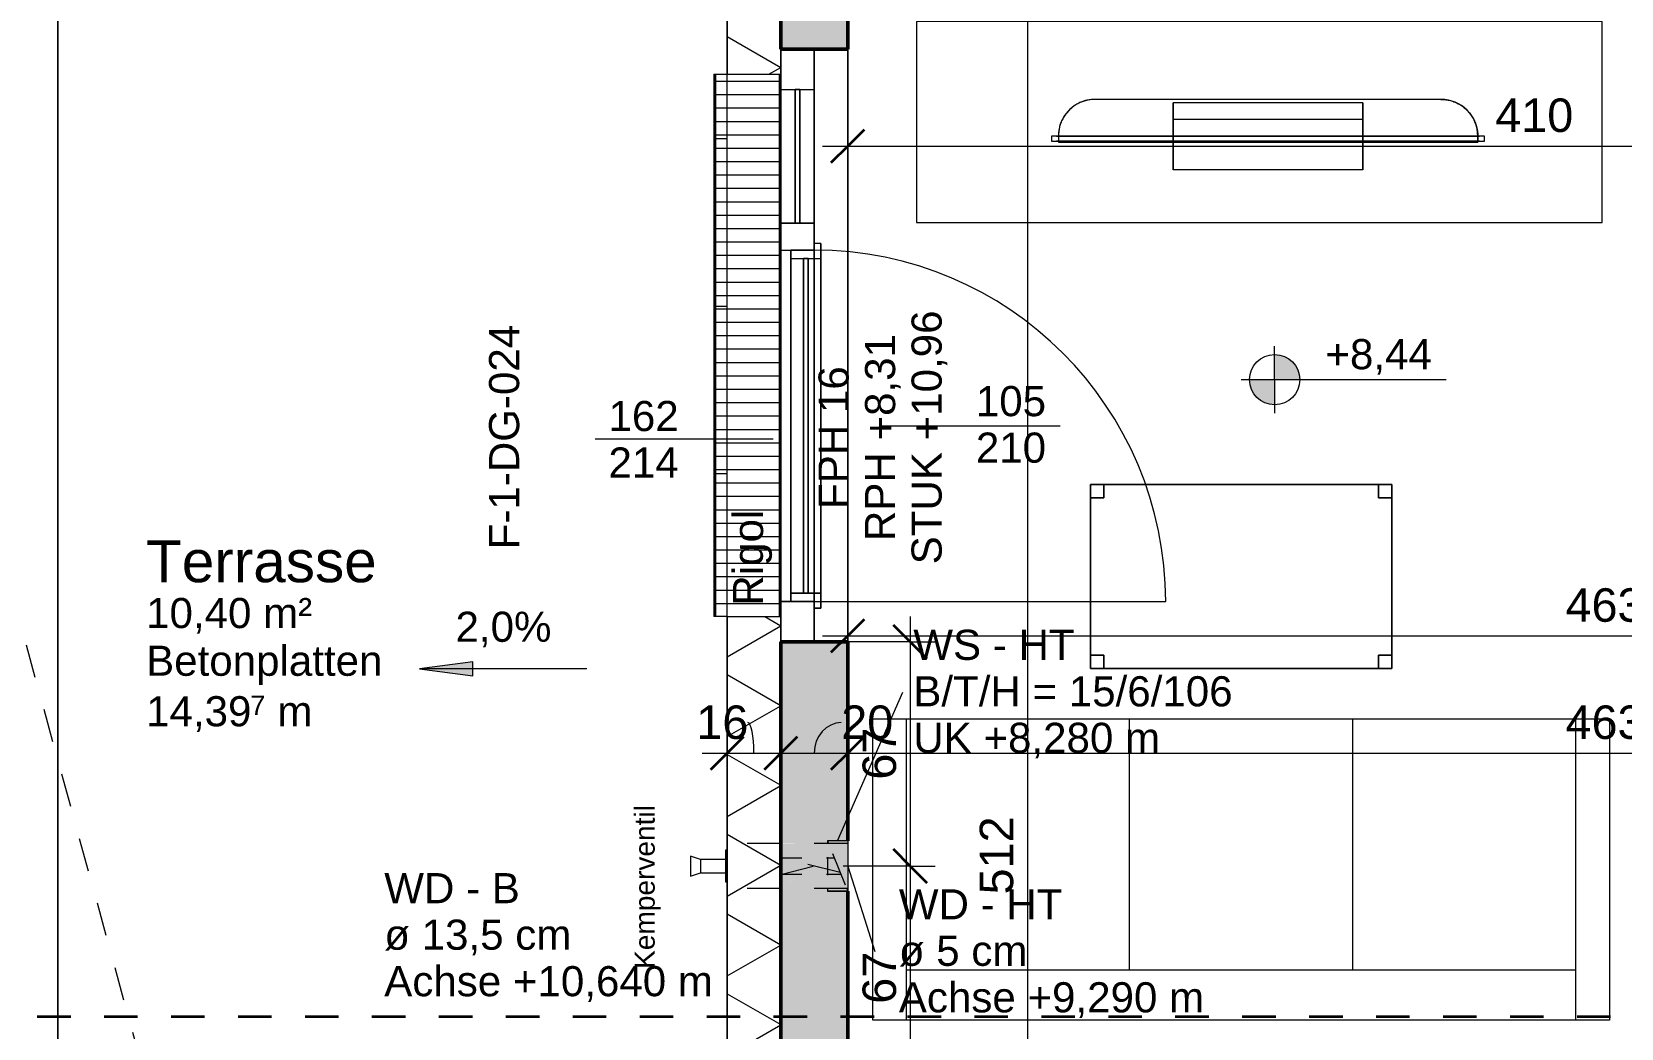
# Model space of a CAD drawing. Header units: metres. Extents: x 3.3 to 48.5, y 58.8 to 100.4.
# Drawn here: x 8.805 to 13.554, y 80.211 to 83.188 of the extents above; entities that cross this region are included whole.
import ezdxf

# ---------------------------------------------------------------- set-up
doc = ezdxf.new("R2010")
doc.units = ezdxf.units.M
doc.linetypes.add('Strich Punkt Mittel', pattern=[0.015875, 0.00635, -0.004763, 0, -0.004763])
doc.linetypes.add('Verdeckt', pattern=[0.003, 0.002, -0.001])
for name, color, linetype, lineweight in [('A-DETL-GENF_', 92, 'Continuous', 13), ('A-DETL-HDLN', 90, 'Verdeckt', 5), ('A-GLAZ-IDEN_', 152, 'Continuous', 9), ('A_2D', 7, 'Continuous', 13), ('A_Bemassung-50_', 4, 'Continuous', 9), ('A_Bemassung_', 4, 'Continuous', 9), ('A_Beschriftung_', 7, 'Continuous', 9), ('A_Decken', 8, 'Continuous', 13), ('A_Durchbruch', 7, 'Verdeckt', 5), ('A_Moebel', 6, 'Continuous', 13), ('A_Raeume', 7, 'Continuous', 13), ('A_Raeume_', 7, 'Continuous', 5), ('A_Raeume_Beschriftung_', 7, 'Continuous', 9), ('A_Raster_', 1, 'Continuous', 9), ('A_Waende', 7, 'Continuous', 13), ('G-ANNO-DIMS_', 111, 'Continuous', 9), ('HT_E-Gesamt', 2, 'Continuous', 13), ('M-EQPM', 50, 'Continuous', 5), ('M-EQPM-IDEN_', 50, 'Continuous', 9), ('Text', 130, 'Continuous', 9)]:
    doc.layers.add(name, color=color, linetype=linetype, lineweight=lineweight)
doc.styles.add('Arial_2', font='arial.ttf', dxfattribs={"height": 0.09})
doc.styles.add('Arial_3', font='arial.ttf', dxfattribs={"height": 0.125})
doc.styles.add('Arial_4', font='arial.ttf', dxfattribs={"height": 0.05849})
doc.styles.add('Arial_5', font='arial.ttf', dxfattribs={"height": 0.1})
doc.styles.add('Arial_7', font='arial.ttf', dxfattribs={"height": 0.06})
doc.dimstyles.new('WGA-Bemaßung', dxfattribs={"dimscale": 0.3048, "dimtxt": 0.102026, "dimasz": 0.328084, "dimexe": 0.246063, "dimexo": 0.0625, "dimgap": 0.04101, "dimtad": 1, "dimdec": 1, "dimlfac": 100, "dimrnd": 0.5, "dimdsep": 46, "dimtxsty": 'Arial_5', "dimblk1": 'OBLIQUE', "dimblk2": 'OBLIQUE', "dimsah": 1, "dimcen": 0.09, "dimdle": 0.246063, "dimazin": 2, "dimtfac": 1, "dimtdec": 4, "dimtix": 1, "dimtmove": 0, "dimatfit": 3, "dimfxl": 0.656168, "dimfxlon": 1, "dimtvp": 1, "dimtolj": 1, "dimtzin": 0, "dimarcsym": 2})
doc.dimstyles.new('WGA-Bemaßung_1', dxfattribs={"dimscale": 0.3048, "dimtxt": 0.102026, "dimasz": 0.328084, "dimexe": 0.246063, "dimexo": 0.0625, "dimgap": 0.04101, "dimtad": 1, "dimdec": 1, "dimlfac": 100, "dimrnd": 0.5, "dimdsep": 46, "dimtxsty": 'Arial_5', "dimblk1": 'OBLIQUE', "dimblk2": 'OBLIQUE', "dimsah": 1, "dimcen": 0.09, "dimdle": 0.246063, "dimazin": 2, "dimtfac": 1, "dimtdec": 4, "dimtix": 1, "dimtmove": 1, "dimatfit": 3, "dimfxl": 0.656168, "dimfxlon": 1, "dimtvp": 1, "dimtolj": 1, "dimtzin": 0, "dimarcsym": 2})
doc.dimstyles.new('WGA-Bemaßung_3', dxfattribs={"dimscale": 0.3048, "dimtxt": 0.102026, "dimasz": 0.328084, "dimexe": 0.246063, "dimexo": 0.0625, "dimgap": 0.04101, "dimtad": 1, "dimdec": 1, "dimlfac": 100, "dimrnd": 0.5, "dimdsep": 46, "dimtxsty": 'Arial_5', "dimblk1": 'OBLIQUE', "dimblk2": 'OBLIQUE', "dimsah": 1, "dimcen": 0.09, "dimdle": 0.246063, "dimazin": 2, "dimtfac": 1, "dimtdec": 4, "dimtix": 1, "dimtmove": 0, "dimatfit": 3, "dimfxl": 0.656168, "dimfxlon": 1, "dimtvp": 1, "dimtolj": 1, "dimtzin": 0, "dimarcsym": 2})

# ---------------------------------------------------------------- blocks, each defined once
blk = doc.blocks.new('Moeb_TV - 48 Zoll-5920680-263_PP_03DG_BT1')
at = {"layer": 'A_Moebel', "lineweight": 5}
for p, q in [((0.5126, 0.0585), (-0.5205, 0.0585)), ((0.5126, 0.0585), (-0.5205, 0.0585)), ((-0.2872, -0.0015), (-0.2872, 0.0485)), ((-0.2872, 0.0485), (-0.2872, -0.0515)), ((0.2793, 0.0485), (-0.2872, 0.0485)), ((0.2793, 0.0485), (0.2793, -0.0015)), ((0.2793, -0.0515), (0.2793, 0.0485)), ((-0.2872, -0.0515), (-0.2872, -0.0015)), ((0.2793, -0.0015), (-0.2872, -0.0015)), ((0.2793, -0.0015), (0.2793, -0.0515)), ((-0.6505, -0.0515), (-0.6505, -0.0665)), ((-0.6355, -0.0515), (-0.6505, -0.0515)), ((-0.6355, -0.0515), (-0.6505, -0.0515)), ((-0.6505, -0.0665), (-0.6355, -0.0665)), ((-0.6505, -0.0665), (-0.6355, -0.0665)), ((-0.6305, -0.0515), (-0.6355, -0.0515)), ((-0.6355, -0.0515), (0.6276, -0.0515)), ((0.6276, -0.0665), (-0.6355, -0.0665)), ((-0.6355, -0.0665), (-0.6305, -0.0665)), ((0.6226, -0.0515), (-0.6305, -0.0515)), ((-0.6305, -0.0515), (0.6226, -0.0515)), ((-0.6305, -0.0515), (-0.6305, -0.0665)), ((-0.6305, -0.0515), (-0.6305, -0.0665)), ((-0.2872, -0.0515), (-0.6305, -0.0515)), ((0.6226, -0.0515), (-0.6305, -0.0515)), ((-0.6305, -0.0515), (0.6226, -0.0515)), ((-0.6305, -0.0515), (-0.6305, -0.0665)), ((-0.6305, -0.0515), (-0.6305, -0.0665)), ((-0.6305, -0.0515), (0.6226, -0.0515)), ((0.6226, -0.0515), (-0.6305, -0.0515)), ((-0.6305, -0.0665), (-0.6305, -0.0695)), ((-0.6305, -0.0665), (-0.6305, -0.0695)), ((-0.6305, -0.0665), (-0.5705, -0.0665)), ((-0.5705, -0.0665), (-0.6305, -0.0665)), ((-0.6305, -0.0665), (0.6226, -0.0665)), ((0.6226, -0.0695), (-0.6305, -0.0695)), ((-0.6305, -0.0695), (-0.5705, -0.0695)), ((-0.5705, -0.0665), (0.5626, -0.0665)), ((0.5626, -0.0665), (-0.5705, -0.0665)), ((-0.5705, -0.0695), (-0.5705, -0.0665)), ((-0.5705, -0.0665), (-0.5705, -0.0695)), ((-0.5705, -0.0665), (0.5626, -0.0665)), ((0.5626, -0.0665), (-0.5705, -0.0665)), ((-0.5705, -0.0695), (0.5626, -0.0695)), ((-0.5705, -0.0695), (0.5626, -0.0695)), ((0.5626, -0.0695), (-0.5705, -0.0695)), ((-0.2872, -0.0515), (-0.2872, -0.0665)), ((-0.2872, -0.0665), (-0.2872, -0.0515)), ((-0.2872, -0.0515), (0.2793, -0.0515)), ((-0.2872, -0.0515), (0.2793, -0.0515)), ((0.2793, -0.0515), (-0.2872, -0.0515)), ((-0.2872, -0.0665), (-0.2872, -0.0695)), ((-0.2872, -0.0695), (-0.2872, -0.0665)), ((-0.2872, -0.0695), (-0.2872, -0.1515)), ((-0.2872, -0.1515), (-0.2872, -0.0695)), ((0.2793, -0.0515), (0.2793, -0.0665)), ((0.2793, -0.0665), (0.2793, -0.0515)), ((0.6226, -0.0515), (0.2793, -0.0515)), ((0.2793, -0.0665), (0.2793, -0.0695)), ((0.2793, -0.0695), (0.2793, -0.0665)), ((0.2793, -0.0695), (0.2793, -0.1515)), ((0.2793, -0.1515), (0.2793, -0.0695)), ((0.5626, -0.0665), (0.5626, -0.0695)), ((0.5626, -0.0665), (0.5626, -0.0695)), ((0.5626, -0.0665), (0.6226, -0.0665)), ((0.6226, -0.0665), (0.5626, -0.0665)), ((0.5626, -0.0695), (0.6226, -0.0695)), ((0.6226, -0.0665), (0.6226, -0.0515)), ((0.6226, -0.0515), (0.6226, -0.0665)), ((0.6276, -0.0515), (0.6226, -0.0515)), ((0.6226, -0.0665), (0.6226, -0.0515)), ((0.6226, -0.0515), (0.6226, -0.0665)), ((0.6226, -0.0695), (0.6226, -0.0665)), ((0.6226, -0.0665), (0.6226, -0.0695)), ((0.6226, -0.0665), (0.6276, -0.0665)), ((0.6426, -0.0515), (0.6276, -0.0515)), ((0.6426, -0.0515), (0.6276, -0.0515)), ((0.6276, -0.0665), (0.6426, -0.0665)), ((0.6276, -0.0665), (0.6426, -0.0665)), ((0.6426, -0.0665), (0.6426, -0.0515)), ((0.2793, -0.1515), (-0.2872, -0.1515)), ((0.2793, -0.1515), (-0.2872, -0.1515))]:
    blk.add_line(p, q, dxfattribs=at)
for centre, start, end in [((-0.5205, -0.0515), 90, 180), ((0.5126, -0.0515), 0, 90)]:
    blk.add_arc(centre, 0.11, start, end, dxfattribs=at)
for points in [[(-0.5205, 0.0585), (-0.5254, 0.0585), (-0.535, 0.0579), (-0.549, 0.0551), (-0.5604, 0.0512), (-0.5692, 0.0473), (-0.5755, 0.0439), (-0.5816, 0.0401), (-0.5875, 0.0359), (-0.5931, 0.0313), (-0.5983, 0.0264), (-0.6032, 0.0211), (-0.6078, 0.0156), (-0.612, 0.0097), (-0.617, 0.0015), (-0.6224, -0.0092), (-0.6286, -0.0275), (-0.6304, -0.0419), (-0.6305, -0.0515)], [(0.5126, 0.0585), (0.5174, 0.0585), (0.527, 0.0579), (0.5411, 0.0551), (0.5525, 0.0512), (0.5613, 0.0473), (0.5676, 0.0439), (0.5737, 0.0401), (0.5796, 0.0359), (0.5851, 0.0313), (0.5904, 0.0264), (0.5953, 0.0211), (0.5999, 0.0156), (0.6041, 0.0097), (0.6092, 0.0015), (0.6145, -0.0092), (0.6207, -0.0275), (0.6226, -0.0419), (0.6226, -0.0515)]]:
    blk.add_open_spline(points, degree=3, knots=[0, 0, 0, 0, 0.083333, 0.166667, 0.25, 0.291667, 0.333333, 0.375, 0.416667, 0.458333, 0.5, 0.541667, 0.583333, 0.625, 0.666667, 0.75, 0.833333, 1, 1, 1, 1], dxfattribs=at)
blk = doc.blocks.new('Moeb_Schrank - Sideboard_50cm-4760940-263_PP_03DG_BT1')
at = {"layer": 'A_Moebel', "color": 8}
for p, q in [((2.0483, 0.6), (0, 0.6)), ((0, 0.6), (0, 0)), ((2.0483, 0), (2.0483, 0.6)), ((0, 0), (2.0483, 0))]:
    blk.add_line(p, q, dxfattribs=at)
blk = doc.blocks.new('Moeb_Sofa - Sofa 220x90-3798868-263_PP_03DG_BT1')
at = {"layer": 'A_Moebel', "color": 8}
for p, q in [((-1.1, 0.45), (1.1, 0.45)), ((-1.1, -0.45), (-1.1, 0.45)), ((-1, -0.45), (-1, 0.45)), ((-0.3333, -0.3), (-0.3333, 0.45)), ((0.3333, -0.3), (0.3333, 0.45)), ((1, -0.45), (1, 0.45)), ((1.1, 0.45), (1.1, -0.45)), ((-1, -0.3), (1, -0.3)), ((1.1, -0.45), (-1.1, -0.45))]:
    blk.add_line(p, q, dxfattribs=at)
blk = doc.blocks.new('Moeb_Tisch - 900x550-V23-263_PP_03DG_BT1')
at = {"layer": 'A_Moebel', "color": 8}
for p, q in [((-0.0741, 0.8106), (-0.6241, 0.8106)), ((-0.6241, 0.8106), (-0.6241, -0.0894)), ((-0.5841, 0.8106), (-0.6241, 0.8106)), ((-0.6241, 0.8106), (-0.6241, 0.7706)), ((-0.6241, 0.7706), (-0.6241, 0.8106)), ((-0.6241, 0.8106), (-0.5841, 0.8106)), ((-0.0741, 0.8106), (-0.6241, 0.8106)), ((-0.6241, 0.8106), (-0.6241, -0.0894)), ((-0.6241, -0.0894), (-0.6241, 0.8106)), ((-0.6241, 0.8106), (-0.0741, 0.8106)), ((-0.5841, 0.7706), (-0.5841, 0.8106)), ((-0.5841, 0.8106), (-0.5841, 0.7706)), ((-0.0741, 0.8106), (-0.1141, 0.8106)), ((-0.1141, 0.8106), (-0.1141, 0.7706)), ((-0.1141, 0.7706), (-0.1141, 0.8106)), ((-0.1141, 0.8106), (-0.0741, 0.8106)), ((-0.0741, -0.0894), (-0.0741, 0.8106)), ((-0.0741, 0.7706), (-0.0741, 0.8106)), ((-0.0741, 0.8106), (-0.0741, 0.7706)), ((-0.0741, -0.0894), (-0.0741, 0.8106)), ((-0.0741, 0.8106), (-0.0741, -0.0894)), ((-0.6241, 0.7706), (-0.5841, 0.7706)), ((-0.5841, 0.7706), (-0.6241, 0.7706)), ((-0.1141, 0.7706), (-0.0741, 0.7706)), ((-0.0741, 0.7706), (-0.1141, 0.7706)), ((-0.5841, -0.0494), (-0.6241, -0.0494)), ((-0.6241, -0.0494), (-0.6241, -0.0894)), ((-0.6241, -0.0894), (-0.6241, -0.0494)), ((-0.6241, -0.0494), (-0.5841, -0.0494)), ((-0.6241, -0.0894), (-0.0741, -0.0894)), ((-0.6241, -0.0894), (-0.5841, -0.0894)), ((-0.5841, -0.0894), (-0.6241, -0.0894)), ((-0.6241, -0.0894), (-0.0741, -0.0894)), ((-0.0741, -0.0894), (-0.6241, -0.0894)), ((-0.5841, -0.0894), (-0.5841, -0.0494)), ((-0.5841, -0.0494), (-0.5841, -0.0894)), ((-0.0741, -0.0494), (-0.1141, -0.0494)), ((-0.1141, -0.0494), (-0.1141, -0.0894)), ((-0.1141, -0.0894), (-0.1141, -0.0494)), ((-0.1141, -0.0494), (-0.0741, -0.0494)), ((-0.1141, -0.0894), (-0.0741, -0.0894)), ((-0.0741, -0.0894), (-0.1141, -0.0894)), ((-0.0741, -0.0894), (-0.0741, -0.0494)), ((-0.0741, -0.0494), (-0.0741, -0.0894))]:
    blk.add_line(p, q, dxfattribs=at)
blk = doc.blocks.new('HLS_Rigol - 20x8cm-9179598-263_PP_03DG_BT1')
at = {"layer": 'M-EQPM'}
h = blk.add_hatch(dxfattribs=at)
h.set_pattern_fill('FP_85', color=256, style=0, pattern_type=2)
h.set_pattern_definition([(270, (0, 0.6096), (0.04, 0), [])])
h.paths.add_polyline_path([(1.62, -0.06), (1.62, 0.095), (0, 0.095), (0, -0.095), (1.62, -0.095)])
for p, q in [((0, 0.1), (1.62, 0.1)), ((0, 0.1), (1.62, 0.1)), ((0, 0.097), (1.62, 0.097)), ((0, 0.095), (1.62, 0.095)), ((0, -0.095), (0, -0.06)), ((1.62, -0.06), (1.62, -0.095)), ((0, -0.095), (1.62, -0.095)), ((0, -0.097), (0, -0.095)), ((0, -0.1), (0, -0.097)), ((0, -0.097), (1.62, -0.097)), ((0, -0.1), (1.62, -0.1)), ((0, -0.1), (1.62, -0.1)), ((1.62, -0.095), (1.62, -0.097)), ((1.62, -0.097), (1.62, -0.1))]:
    blk.add_line(p, q, dxfattribs=at)
blk = doc.blocks.new('Allg_Nachströmöffnung1 - DN 135-V53-263_PP_03DG_BT1')
at = {"layer": 'A-DETL-GENF_', "linetype": 'Verdeckt', "lineweight": 5}
for points in [[(0.125, 0), (0.0575, 0.1), (0.0577, -0.0997)], [(0.1925, 0.0102), (0.1925, 0.1), (0.125, 0), (0.1925, -0.0997)]]:
    blk.add_hatch(color=256, dxfattribs=at).paths.add_polyline_path(points)
at = {"layer": 'A_Durchbruch'}
for p, q in [((0.0575, 0.1), (0.0575, -0.26)), ((0.1925, 0.1), (0.1925, -0.26))]:
    blk.add_line(p, q, dxfattribs=at)
blk = doc.blocks.new('Allg_WD_rund - HKLS-V54-263_PP_03DG_BT1')
at = {"layer": 'A-DETL-GENF_'}
h = blk.add_hatch(color=256, dxfattribs=at)
h.paths.add_polyline_path([(-0.06, -0.04), (-0.06, -0.08), (-0.0544, -0.0778), (-0.0351, -0.0001), (-0.06, -0.037)])
h.paths.add_polyline_path([(-0.06, 0.0997), (-0.06, 0.037), (-0.035, 0), (-0.06, 0.1)])
h = blk.add_hatch(color=256, dxfattribs=at)
h.paths.add_polyline_path([(-0.035, 0), (-0.0191, -0.0636), (-0.01, -0.06), (-0.01, -0.037), (-0.035, -0.0001)])
h.paths.add_polyline_path([(-0.035, 0), (-0.01, 0.037), (-0.0101, 0.0997)])
at = {"layer": 'A_Durchbruch'}
for p, q in [((-0.06, 0.1), (-0.0191, -0.0636)), ((-0.06, 0.037), (-0.06, 0.1)), ((-0.0544, -0.0778), (-0.01, 0.1)), ((-0.01, 0.1), (-0.01, 0.037)), ((-0.06, -0.08), (-0.06, -0.037)), ((-0.01, -0.037), (-0.01, -0.06))]:
    blk.add_line(p, q, dxfattribs=at)
blk = doc.blocks.new('Kemperventil - Standard-V55-263_PP_03DG_BT1')
at = {"layer": 'HT_E-Gesamt'}
for p, q in [((0.095, 0.19), (0.105, 0.16)), ((0.125, 0.19), (0.095, 0.19)), ((0.155, 0.19), (0.125, 0.19)), ((0.145, 0.16), (0.155, 0.19)), ((0.105, 0.16), (0.105, 0.085)), ((0.125, 0.16), (0.105, 0.16)), ((0.145, 0.16), (0.125, 0.16)), ((0.145, 0.085), (0.145, 0.16)), ((0.0775, 0.085), (0.0775, 0.08)), ((0.125, 0.085), (0.0775, 0.085)), ((0.1725, 0.085), (0.125, 0.085)), ((0.1725, 0.08), (0.1725, 0.085))]:
    blk.add_line(p, q, dxfattribs=at)
blk = doc.blocks.new('Allg_WS1 - HKLS-V62-263_PP_03DG_BT1')
at = {"layer": 'A-DETL-GENF_'}
h = blk.add_hatch(color=256, dxfattribs=at)
h.paths.add_polyline_path([(0.2675, 0.0435), (0.1325, 0.0435), (0.1628, -0.0014), (0.2647, 0.0394)])
h.paths.add_polyline_path([(0.275, 0.0435), (0.2675, 0.0435), (0.2675, 0.0405)])
h.paths.add_polyline_path([(0.1325, -0.0135), (0.1325, 0.0435), (0.125, 0.0435), (0.125, -0.0165)])
at = {"layer": 'A_2D'}
for p, q in [((0.125, 0.0435), (0.125, -0.0165)), ((0.275, -0.0165), (0.275, 0.0435)), ((0.125, -0.0165), (0.1325, -0.0165)), ((0.173, -0.0165), (0.227, -0.0165)), ((0.2675, -0.0165), (0.275, -0.0165))]:
    blk.add_line(p, q, dxfattribs=at)
at = {"layer": 'A_Durchbruch'}
for p, q in [((0.125, 0.0435), (0.125, -0.0165)), ((0.1628, -0.0014), (0.2647, 0.0394)), ((0.2675, 0.0405), (0.275, 0.0435)), ((0.275, 0.0435), (0.275, -0.0165)), ((0.125, -0.0165), (0.1325, -0.0135))]:
    blk.add_line(p, q, dxfattribs=at)
blk = doc.blocks.new('Fens_Tuer_2tlg - DK_DF_SL_1770x2520_Terrassentür dicke Aufbau NEU DG-V6-263_PP_03DG_BT1')
at = {"layer": 'A_2D', "lineweight": 5}
for p, q in [((-0.81, 0.26), (0.81, 0.26)), ((-0.885, 0.1), (0.885, 0.1)), ((0.885, 0.1), (-0.885, 0.1)), ((-0.885, 0.1), (-0.885, -0.1)), ((-0.885, -0.1), (-0.885, 0.1)), ((-0.765, 0.1), (-0.885, 0.1)), ((-0.885, 0.1), (-0.885, 0)), ((-0.885, 0.1), (-0.885, 0)), ((0.885, 0.1), (-0.885, 0.1)), ((-0.765, 0), (-0.765, 0.1)), ((-0.765, 0.1), (-0.765, 0)), ((-0.765, 0.1), (0.285, 0.1)), ((0.365, 0.1), (0.285, 0.1)), ((0.285, 0.1), (0.285, 0)), ((0.285, 0.1), (0.285, 0)), ((0.365, 0), (0.365, 0.1)), ((0.365, 0.1), (0.365, 0)), ((0.365, 0.1), (0.765, 0.1)), ((0.885, 0.1), (0.765, 0.1)), ((0.765, 0.1), (0.765, 0)), ((0.765, 0.1), (0.765, 0)), ((0.885, -0.1), (0.885, 0.1)), ((0.885, 0.1), (0.885, -0.1)), ((0.885, 0), (0.885, 0.1)), ((0.885, 0.1), (0.885, 0)), ((-0.74, 0.07), (-0.765, 0.07)), ((-0.765, 0.07), (-0.765, 0)), ((-0.765, 0.07), (0.285, 0.07)), ((-0.765, 0), (-0.765, 0.07)), ((-0.74, -0.02), (-0.74, 0.07)), ((0.26, 0.07), (-0.74, 0.07)), ((-0.74, 0.07), (-0.74, -0.02)), ((0.26, 0.07), (0.26, -0.02)), ((0.285, 0.07), (0.26, 0.07)), ((0.26, 0.07), (0.26, -0.02)), ((0.285, 0), (0.285, 0.07)), ((0.285, 0), (0.285, 0.07)), ((0.765, 0.057), (0.365, 0.057)), ((0.365, 0.057), (0.365, 0.043)), ((0.365, 0.043), (0.365, 0.057)), ((0.365, 0.057), (0.765, 0.057)), ((0.765, 0.043), (0.765, 0.057)), ((0.765, 0.057), (0.765, 0.043)), ((-0.885, 0), (-0.765, 0)), ((-0.885, 0), (0.885, 0)), ((-0.765, 0), (-0.785, 0)), ((-0.785, 0), (-0.785, -0.02)), ((-0.785, -0.02), (-0.785, 0)), ((-0.785, 0), (0.305, 0)), ((-0.765, 0), (-0.765, -1.05)), ((0.285, 0), (-0.765, 0)), ((0.285, 0), (-0.765, 0)), ((0.26, 0.032), (-0.74, 0.032)), ((-0.74, 0.032), (-0.74, 0.018)), ((-0.74, 0.018), (-0.74, 0.032)), ((-0.74, 0.032), (0.26, 0.032)), ((-0.74, 0.018), (0.26, 0.018)), ((0.26, 0.018), (-0.74, 0.018)), ((0.26, 0.018), (0.26, 0.032)), ((0.26, 0.032), (0.26, 0.018)), ((0.305, 0), (0.285, 0)), ((0.285, 0), (0.365, 0)), ((0.305, -0.02), (0.305, 0)), ((0.305, -0.02), (0.305, 0)), ((0.365, 0.043), (0.765, 0.043)), ((0.765, 0.043), (0.365, 0.043)), ((0.765, 0), (0.365, 0)), ((0.765, 0), (0.885, 0)), ((-0.785, -0.02), (-0.74, -0.02)), ((0.305, -0.02), (-0.785, -0.02)), ((-0.74, -0.02), (0.26, -0.02)), ((0.26, -0.02), (0.305, -0.02)), ((-0.885, -0.1), (0.885, -0.1)), ((-0.885, -0.1), (0.885, -0.1)), ((-0.885, -0.1), (0.885, -0.1))]:
    blk.add_line(p, q, dxfattribs=at)
blk.add_arc((-0.765, 0), 1.05, 270, 0, dxfattribs=at)
blk = doc.blocks.new('BS_Fens_Tuer - oben-7645930-263_PP_03DG_BT1')
at = {"layer": 'A-GLAZ-IDEN_'}
blk.add_line((0, 0.000124), (0, 0.010761), dxfattribs=at)
blk = doc.blocks.new('Höhenkoten - 018-55641-263_PP_03DG_BT1')
at = {"layer": 'G-ANNO-DIMS_'}
h = blk.add_hatch(color=256, dxfattribs=at)
edge = h.paths.add_edge_path()
edge.add_line((0, 0), (0, 0.0015))
edge.add_arc((0, 0), 0.0015, 0, 90, ccw=False)
edge.add_line((0.0015, 0), (0, 0))
h = blk.add_hatch(color=256, dxfattribs=at)
edge = h.paths.add_edge_path()
edge.add_line((0, 0), (0, -0.0015))
edge.add_arc((0, 0), 0.0015, 180, 270, ccw=False)
edge.add_line((-0.0015, 0), (0, 0))
for p, q in [((0, 0), (0, 0.002)), ((-0.002, 0), (0.010242, 0)), ((0, 0), (0, -0.002))]:
    blk.add_line(p, q, dxfattribs=at)
blk.add_circle((0, 0), 0.0015, dxfattribs=at)
blk = doc.blocks.new('BS_Fens_PP - oben-2843217-263_PP_03DG_BT1')
at = {"layer": 'A-GLAZ-IDEN_'}
blk.add_line((0, 0.000124), (0, 0.010761), dxfattribs=at)
blk = doc.blocks.new('DIMBLOCK137-263_PP_03DG_BT1')
at = {"layer": 'A_Bemassung-50_', "transparency": 16777216}
for p, q in [((10.8827, 81.0329), (10.8827, 81.2329)), ((11.0427, 81.0329), (11.0427, 81.2329)), ((10.8077, 81.0329), (11.0427, 81.0329)), ((10.8827, 81.0329), (10.8827, 80.9579)), ((11.0427, 81.0329), (11.0427, 80.9579))]:
    blk.add_line(p, q, dxfattribs=at)
at = {"layer": 'A_Bemassung-50_', "lineweight": 35, "transparency": 16777216}
for p, q in [((10.8827, 81.0329), (10.9327, 81.0829)), ((11.0427, 81.0329), (11.0927, 81.0829)), ((10.8827, 81.0329), (10.8327, 80.9829)), ((11.0427, 81.0329), (10.9927, 80.9829))]:
    blk.add_line(p, q, dxfattribs=at)
at = {"layer": 'A_Bemassung-50_', "transparency": 16777216}
blk.add_ellipse((10.9443, 81.0329), major_axis=(0, 0.091), ratio=0.201702, start_param=4.712389, end_param=6.283185, dxfattribs=at)
at = {"layer": 'A_Bemassung-50_', "color": 0, "transparency": 16777216, "insert": (10.7905, 81.1752), "char_height": 0.1, "width": 0.184588, "attachment_point": 1, "line_spacing_factor": 0.941778, "style": 'Arial_5'}
blk.add_mtext('16', dxfattribs=at)
blk = doc.blocks.new('_Oblique')
at = {"color": 0, "linetype": 'ByBlock', "lineweight": -2}
blk.add_line((-0.5, -0.5), (0.5, 0.5), dxfattribs=at)
blk = doc.blocks.new('DIMBLOCK138-263_PP_03DG_BT1')
at = {"layer": 'A_Bemassung-50_', "transparency": 16777216}
for p, q in [((11.0427, 81.0329), (11.0427, 81.2329)), ((11.2427, 81.0329), (11.2427, 81.2329)), ((11.0427, 81.0329), (11.2427, 81.0329)), ((11.0427, 81.0329), (11.0427, 80.9579)), ((11.2427, 81.0329), (11.2427, 80.9579))]:
    blk.add_line(p, q, dxfattribs=at)
at = {"layer": 'A_Bemassung-50_', "lineweight": 35, "transparency": 16777216}
for p, q in [((11.0427, 81.0329), (11.0927, 81.0829)), ((11.2427, 81.0329), (11.2927, 81.0829)), ((11.0427, 81.0329), (10.9927, 80.9829)), ((11.2427, 81.0329), (11.1927, 80.9829))]:
    blk.add_line(p, q, dxfattribs=at)
at = {"layer": 'A_Bemassung-50_', "transparency": 16777216}
blk.add_ellipse((11.2234, 81.0329), major_axis=(0, 0.091), ratio=0.887152, start_param=0, end_param=1.570796, dxfattribs=at)
at = {"layer": 'A_Bemassung-50_', "color": 0, "transparency": 16777216, "insert": (11.2234, 81.1752), "char_height": 0.1, "width": 0.184588, "attachment_point": 1, "line_spacing_factor": 0.941778, "style": 'Arial_5'}
blk.add_mtext('20', dxfattribs=at)
blk = doc.blocks.new('DIMBLOCK139-263_PP_03DG_BT1')
at = {"layer": 'A_Bemassung-50_', "transparency": 16777216}
for p, q in [((11.2427, 81.0329), (11.2427, 81.2329)), ((15.8785, 81.0329), (15.8785, 81.2329)), ((11.2427, 81.0329), (15.8785, 81.0329)), ((11.2427, 81.0329), (11.2427, 80.9579)), ((15.8785, 81.0329), (15.8785, 80.9579))]:
    blk.add_line(p, q, dxfattribs=at)
at = {"layer": 'A_Bemassung-50_', "lineweight": 35, "transparency": 16777216}
for p, q in [((11.2427, 81.0329), (11.2927, 81.0829)), ((15.8785, 81.0329), (15.9285, 81.0829)), ((11.2427, 81.0329), (11.1927, 80.9829)), ((15.8785, 81.0329), (15.8285, 80.9829))]:
    blk.add_line(p, q, dxfattribs=at)
at = {"layer": 'A_Bemassung-50_', "color": 0, "transparency": 16777216, "insert": (13.3872, 81.1752), "char_height": 0.1, "width": 0.416266, "attachment_point": 1, "line_spacing_factor": 0.941778, "style": 'Arial_5'}
blk.add_mtext('463,5', dxfattribs=at)
blk = doc.blocks.new('DIMBLOCK211-263_PP_03DG_BT1')
at = {"layer": 'A_Bemassung-50_', "lineweight": 35, "transparency": 16777216}
for p, q in [((11.7794, 83.2855), (11.7294, 83.3355)), ((11.7794, 83.2855), (11.8294, 83.2355)), ((11.7794, 78.1666), (11.7294, 78.2166)), ((11.7794, 78.1666), (11.8294, 78.1166))]:
    blk.add_line(p, q, dxfattribs=at)
at = {"layer": 'A_Bemassung-50_', "transparency": 16777216}
for p, q in [((11.7794, 83.2855), (11.7044, 83.2855)), ((11.7794, 83.2855), (11.7794, 78.1666)), ((11.7794, 83.2855), (11.9794, 83.2855)), ((11.7794, 78.1666), (11.7044, 78.1666)), ((11.7794, 78.1666), (11.9794, 78.1666))]:
    blk.add_line(p, q, dxfattribs=at)
at = {"layer": 'A_Bemassung-50_', "color": 0, "transparency": 16777216, "insert": (11.6371, 80.6107), "char_height": 0.1, "width": 0.276883, "attachment_point": 1, "rotation": 90, "line_spacing_factor": 0.941778, "style": 'Arial_5'}
blk.add_mtext('512', dxfattribs=at)
blk = doc.blocks.new('DIMBLOCK223-263_PP_03DG_BT1')
at = {"layer": 'A_Bemassung-50_', "transparency": 16777216}
for p, q in [((11.2427, 82.8461), (11.2427, 83.0461)), ((15.3427, 82.8461), (15.3427, 83.0461)), ((11.1677, 82.8461), (15.3427, 82.8461)), ((11.2427, 82.8461), (11.2427, 82.7711)), ((15.3427, 82.8461), (15.3427, 82.7711))]:
    blk.add_line(p, q, dxfattribs=at)
at = {"layer": 'A_Bemassung-50_', "lineweight": 35, "transparency": 16777216}
for p, q in [((11.2427, 82.8461), (11.2927, 82.8961)), ((15.3427, 82.8461), (15.3927, 82.8961)), ((11.2427, 82.8461), (11.1927, 82.7961)), ((15.3427, 82.8461), (15.2927, 82.7961))]:
    blk.add_line(p, q, dxfattribs=at)
at = {"layer": 'A_Bemassung-50_', "color": 0, "transparency": 16777216, "insert": (13.1773, 82.9884), "char_height": 0.1, "width": 0.276883, "attachment_point": 1, "line_spacing_factor": 0.941778, "style": 'Arial_5'}
blk.add_mtext('410', dxfattribs=at)
blk = doc.blocks.new('DIMBLOCK428-263_PP_03DG_BT1')
at = {"layer": 'A_Bemassung-50_', "transparency": 16777216}
for p, q in [((11.2427, 81.3829), (11.2427, 81.5829)), ((15.8785, 81.3829), (15.8785, 81.5829)), ((11.1677, 81.3829), (15.8785, 81.3829)), ((11.2427, 81.3829), (11.2427, 81.3079)), ((15.8785, 81.3829), (15.8785, 81.3079))]:
    blk.add_line(p, q, dxfattribs=at)
at = {"layer": 'A_Bemassung-50_', "lineweight": 35, "transparency": 16777216}
for p, q in [((11.2427, 81.3829), (11.2927, 81.4329)), ((15.8785, 81.3829), (15.9285, 81.4329)), ((11.2427, 81.3829), (11.1927, 81.3329)), ((15.8785, 81.3829), (15.8285, 81.3329))]:
    blk.add_line(p, q, dxfattribs=at)
at = {"layer": 'A_Bemassung-50_', "color": 0, "transparency": 16777216, "insert": (13.3872, 81.5252), "char_height": 0.1, "width": 0.416266, "attachment_point": 1, "line_spacing_factor": 0.941778, "style": 'Arial_5'}
blk.add_mtext('463,5', dxfattribs=at)
blk = doc.blocks.new('DIMBLOCK533-263_PP_03DG_BT1')
at = {"layer": 'A_Bemassung-50_', "transparency": 16777216}
for p, q in [((11.4294, 81.4405), (11.4294, 80.6955)), ((11.4294, 81.3655), (11.2294, 81.3655)), ((11.4294, 81.3655), (11.5044, 81.3655)), ((11.4294, 80.6955), (11.2294, 80.6955)), ((11.4294, 80.6955), (11.5044, 80.6955))]:
    blk.add_line(p, q, dxfattribs=at)
at = {"layer": 'A_Bemassung-50_', "lineweight": 35, "transparency": 16777216}
for p, q in [((11.4294, 81.3655), (11.3794, 81.4155)), ((11.4294, 81.3655), (11.4794, 81.3155)), ((11.4294, 80.6955), (11.3794, 80.7455)), ((11.4294, 80.6955), (11.4794, 80.6455))]:
    blk.add_line(p, q, dxfattribs=at)
at = {"layer": 'A_Bemassung-50_', "color": 0, "transparency": 16777216, "insert": (11.2871, 80.9536), "char_height": 0.1, "width": 0.184588, "attachment_point": 1, "rotation": 90, "line_spacing_factor": 0.941778, "style": 'Arial_5'}
blk.add_mtext('67', dxfattribs=at)
blk = doc.blocks.new('DIMBLOCK534-263_PP_03DG_BT1')
at = {"layer": 'A_Bemassung-50_', "lineweight": 35, "transparency": 16777216}
for p, q in [((11.4294, 80.6955), (11.3794, 80.7455)), ((11.4294, 80.6955), (11.4794, 80.6455)), ((11.4294, 80.0266), (11.3794, 80.0766)), ((11.4294, 80.0266), (11.4794, 79.9766))]:
    blk.add_line(p, q, dxfattribs=at)
at = {"layer": 'A_Bemassung-50_', "transparency": 16777216}
for p, q in [((11.4294, 80.6955), (11.2294, 80.6955)), ((11.4294, 80.6955), (11.4294, 79.9516)), ((11.4294, 80.6955), (11.5044, 80.6955)), ((11.4294, 80.0266), (11.3544, 80.0266)), ((11.4294, 80.0266), (11.6294, 80.0266))]:
    blk.add_line(p, q, dxfattribs=at)
at = {"layer": 'A_Bemassung-50_', "color": 0, "transparency": 16777216, "insert": (11.2871, 80.2841), "char_height": 0.1, "width": 0.184588, "attachment_point": 1, "rotation": 90, "line_spacing_factor": 0.941778, "style": 'Arial_5'}
blk.add_mtext('67', dxfattribs=at)

msp = doc.modelspace()

# ---------------------------------------------------------------- hatches: boundary and pattern name
at = {"layer": 'A-DETL-GENF_', "lineweight": 5}
h = msp.add_hatch(dxfattribs=at)
h.set_pattern_fill('FP_100', color=252, style=0, pattern_type=2)
h.set_pattern_definition([(90, (-0.58233, 0.368), (-0.5, 0), []), (180, (-0.58233, 0.368), (-1e-16, -0.5), [])])
h.paths.add_polyline_path([(20.953, 73.698), (21.6159, 73.698), (21.6159, 73.701), (19.9959, 73.701), (19.9959, 73.698), (20.881, 73.698)])
h.paths.add_polyline_path([(34.3744, 73.698), (34.7773, 73.698), (34.7773, 73.701), (33.1573, 73.701), (33.1573, 73.698), (34.1798, 73.698)])
h.paths.add_polyline_path([(16.5746, 73.698), (18.1814, 73.698), (18.1814, 73.701), (16.5614, 73.701), (16.5614, 73.698)])
h.paths.add_polyline_path([(30.1323, 73.698), (31.5075, 73.698), (31.5075, 73.701), (29.8875, 73.701), (29.8875, 73.698)])
h.paths.add_polyline_path([(20.5724, 73.703), (21.6159, 73.703), (21.6159, 73.738), (19.9959, 73.738), (19.9959, 73.703), (20.2341, 73.703)])
h.paths.add_polyline_path([(18.165, 73.703), (18.1814, 73.703), (18.1814, 73.738), (16.5614, 73.738), (16.5614, 73.703), (18.1574, 73.703)])
h.paths.add_polyline_path([(29.8875, 73.703), (31.5075, 73.703), (31.5075, 73.738), (29.8875, 73.738)])
h.paths.add_polyline_path([(33.1573, 73.703), (34.7773, 73.703), (34.7773, 73.738), (33.1573, 73.738)])
h.paths.add_polyline_path([(10.8457, 78.9016), (10.8457, 79.9516), (10.8427, 79.9516), (10.8427, 78.9016)])
h.paths.add_polyline_path([(10.8477, 78.9016), (10.8827, 78.9016), (10.8827, 79.9516), (10.8477, 79.9516), (10.8477, 78.918)])
h.paths.add_polyline_path([(39.4777, 79.318), (39.4777, 80.368), (39.4427, 80.368), (39.4427, 79.318)])
h.paths.add_polyline_path([(39.4827, 79.318), (39.4827, 80.368), (39.4797, 80.368), (39.4797, 79.318)])
h.paths.add_polyline_path([(10.8777, 80.648), (10.8827, 80.648), (10.8827, 80.743), (10.8777, 80.743), (10.8777, 80.7155), (10.8027, 80.7155), (10.7727, 80.724), (10.7727, 80.667), (10.8027, 80.6755), (10.8777, 80.6755), (10.8777, 80.6496)])
h.paths.add_polyline_path([(10.8827, 81.4405), (10.8827, 83.0605), (10.8477, 83.0605), (10.8477, 81.4405)])
h.paths.add_polyline_path([(10.8427, 81.4405), (10.8457, 81.4405), (10.8457, 83.0605), (10.8427, 83.0605), (10.8427, 81.9392)])
h.paths.add_polyline_path([(39.4777, 81.518), (39.4777, 83.138), (39.4427, 83.138), (39.4427, 81.518)])
h.paths.add_polyline_path([(39.4827, 81.518), (39.4827, 83.138), (39.4797, 83.138), (39.4797, 81.518)])
h.paths.add_polyline_path([(22.765, 85.418), (22.8002, 85.418), (22.8002, 85.423), (22.7727, 85.423), (22.7727, 85.498), (22.7812, 85.528), (22.7241, 85.528), (22.7327, 85.498), (22.7327, 85.423), (22.7052, 85.423), (22.7052, 85.418), (22.7627, 85.418)])
h.paths.add_polyline_path([(27.3177, 85.418), (27.3177, 85.453), (25.6977, 85.453), (25.6977, 85.418), (27.3043, 85.418)])
h.paths.add_polyline_path([(24.4762, 85.418), (24.7677, 85.418), (24.7677, 85.453), (23.1477, 85.453), (23.1477, 85.418), (23.4638, 85.418)])
h.paths.add_polyline_path([(23.1477, 85.455), (24.7677, 85.455), (24.7677, 85.458), (23.1477, 85.458)])
h.paths.add_polyline_path([(27.3043, 85.455), (27.3177, 85.455), (27.3177, 85.458), (25.6977, 85.458), (25.6977, 85.455), (25.8902, 85.455)])
h.paths.add_polyline_path([(22.5775, 86.9537), (22.5923, 86.9556), (22.6061, 86.9613), (22.6187, 86.9715), (22.627, 86.9822), (22.6327, 86.996), (22.6346, 87.0108), (22.6327, 87.0256), (22.627, 87.0394), (22.6179, 87.0512), (22.6061, 87.0603), (22.5923, 87.066), (22.5755, 87.0677), (22.5627, 87.066), (22.5489, 87.0603), (22.5371, 87.0512), (22.528, 87.0394), (22.5223, 87.0256), (22.5203, 87.0108), (22.5223, 86.996), (22.528, 86.9822), (22.5371, 86.9704), (22.5489, 86.9613), (22.5627, 86.9556)])
h.paths.add_polyline_path([(23.0622, 87.328), (27.9077, 87.328), (27.9077, 87.368), (22.4177, 87.368), (22.4177, 87.328), (22.7087, 87.328)])
h.paths.add_polyline_path([(22.4572, 87.408), (27.9077, 87.408), (27.9077, 87.488), (22.4177, 87.488), (22.4177, 87.408)])
at = {"layer": 'A_Waende', "lineweight": 5}
h = msp.add_hatch(dxfattribs=at)
h.set_pattern_fill('FP_1', color=250, angle=180, style=0, pattern_type=2)
h.set_pattern_definition([(90, (11.043, 80.698), (-0.20637, 4e-16), []), (150, (11.043, 80.698), (-0.103185, -0.1787217), []), (210, (11.043, 80.698), (0.103185, -0.1787217), [])])
h.paths.add_polyline_path([(11.0313, 73.738), (11.0427, 73.738), (11.0427, 78.9016), (10.8827, 78.9016), (10.8827, 73.738), (10.9302, 73.738)])
h.paths.add_polyline_path([(11.0397, 79.9516), (11.0427, 79.9516), (11.0427, 81.4405), (10.8827, 81.4405), (10.8827, 79.9516), (11.0377, 79.9516)])
h.paths.add_polyline_path([(11.0427, 83.0605), (11.0427, 83.8905), (10.8827, 83.8905), (10.8827, 83.0605), (11.0397, 83.0605)])
h.paths.add_polyline_path([(10.8827, 85.5105), (11.0427, 85.5105), (11.0427, 87.1754), (10.8827, 87.1754), (10.8827, 86.1079)])
h = msp.add_hatch(dxfattribs=at)
h.set_pattern_fill('FP_4', color=250, style=0, pattern_type=2)
h.set_pattern_definition([(45, (0, 0), (-0.08980256, 0.08980256), []), (45, (0.0898, 0), (-0.08980256, 0.08980256), [0.0635, -0.03175])])
h.paths.add_polyline_path([(11.2427, 73.898), (11.2427, 78.8266), (11.0427, 78.8266), (11.0427, 73.898), (11.1103, 73.898)])
h.paths.add_polyline_path([(11.1427, 80.6955), (11.2204, 80.6761), (11.2063, 80.7114), (11.1427, 80.6955)])
h.paths.add_polyline_path([(11.0427, 80.6705), (11.1427, 80.6955), (11.0427, 80.7205), (11.0427, 80.6955)])
h.paths.add_polyline_path([(11.0427, 80.628), (11.1056, 80.6705), (11.0427, 80.6705)])
h.paths.add_polyline_path([(11.0427, 80.0266), (11.2427, 80.0266), (11.2427, 80.6205), (11.2397, 80.628), (11.0427, 80.628), (11.0427, 80.2645)])
h.paths.add_polyline_path([(11.2386, 80.6308), (11.2227, 80.6705), (11.1797, 80.6705), (11.1827, 80.6685)])
h.paths.add_polyline_path([(11.0427, 80.7205), (11.1056, 80.7205), (11.0427, 80.763), (11.0427, 80.7515)])
h.paths.add_polyline_path([(11.1797, 80.7205), (11.2027, 80.7205), (11.1978, 80.7327), (11.1827, 80.7225)])
h.paths.add_polyline_path([(11.0427, 80.763), (11.1857, 80.763), (11.1827, 80.7705), (11.2427, 80.7705), (11.2427, 81.3655), (11.0427, 81.3655), (11.0427, 80.9138)])
h.paths.add_polyline_path([(11.2427, 83.1355), (11.2427, 83.8155), (11.0427, 83.8155), (11.0429, 83.1355), (11.1427, 83.1355)])
h.paths.add_polyline_path([(11.1427, 85.5855), (11.2427, 85.5855), (11.2427, 86.5927), (11.0427, 86.5927), (11.0427, 85.5855)])
at = {"layer": 'G-ANNO-DIMS_'}
msp.add_hatch(color=256, dxfattribs=at).paths.add_polyline_path([(9.9638, 81.2842), (10.1226, 81.2633), (10.1226, 81.3051)])
msp.add_hatch(color=256, dxfattribs=at).paths.add_polyline_path([(9.9638, 81.2842), (10.1226, 81.2633), (10.1226, 81.3051)])

# ---------------------------------------------------------------- linework, layer by layer
at = {"layer": 'A-DETL-HDLN'}
msp.add_line((10.8827, 73.738), (7.8227, 84.8713), dxfattribs=at)
at = {"layer": 'A_2D'}
for p, q in [((8.8827, 83.868), (8.8827, 78.667)), ((10.8827, 78.667), (10.8827, 83.868))]:
    msp.add_line(p, q, dxfattribs=at)
at = {"layer": 'A_Beschriftung_'}
for p, q in [((11.2127, 80.7705), (11.4077, 81.2153)), ((11.2427, 80.6955), (11.3236, 80.4402))]:
    msp.add_line(p, q, dxfattribs=at)
at = {"layer": 'A_Decken'}
for p, q in [((8.8827, 78.667), (8.8827, 83.868)), ((10.8827, 83.8905), (10.8827, 83.0605)), ((11.1427, 83.1355), (11.1427, 81.3655)), ((10.8827, 81.4405), (10.8827, 80.743)), ((10.8827, 80.648), (10.8827, 79.9516))]:
    msp.add_line(p, q, dxfattribs=at)
at = {"layer": 'A_Raeume', "color": 8, "linetype": 'Verdeckt'}
msp.add_line((8.8827, 83.8652), (8.8827, 78.667), dxfattribs=at)
at = {"layer": 'A_Raeume_', "flags": 128}
for points in [[(10.8827, 83.8652), (10.8827, 87.588), (7.8927, 87.588), (7.8927, 77.9366), (10.8827, 77.9366), (10.8827, 78.6666), (8.8827, 78.6666), (8.8827, 83.8652)], [(10.8827, 78.6666), (10.8827, 83.8652), (8.8827, 83.8652), (8.8827, 78.6666)], [(11.2427, 83.2855), (11.2427, 78.1666), (14.7702, 78.1666), (14.7702, 78.6055), (15.1639, 78.6055), (15.1639, 80.1492), (15.1514, 80.1492), (15.1514, 80.441), (15.1514, 80.5362), (15.1514, 80.7305), (15.3107, 80.7305), (15.8785, 80.7305), (15.8785, 81.3142), (15.8785, 83.2855)]]:
    msp.add_lwpolyline(points, close=True, dxfattribs=at)
at = {"layer": 'A_Raster_', "linetype": 'Strich Punkt Mittel', "lineweight": 35}
msp.add_line((48.1215, 80.2455), (3.8074, 80.2455), dxfattribs=at)
at = {"layer": 'A_Waende', "color": 10, "lineweight": 50}
for p, q in [((11.0427, 83.1355), (11.0427, 83.8155)), ((11.2427, 83.8155), (11.2427, 83.1355)), ((11.0427, 83.1355), (11.2427, 83.1355)), ((11.0427, 80.0266), (11.0427, 81.3655)), ((11.0427, 81.3655), (11.2427, 81.3655)), ((11.2427, 80.7705), (11.2427, 81.3655)), ((11.2427, 80.0266), (11.2427, 80.6205))]:
    msp.add_line(p, q, dxfattribs=at)
at = {"layer": 'A_Waende', "color": 250, "lineweight": 5}
for p, q in [((11.0427, 83.1355), (11.0427, 83.0605)), ((10.8827, 83.0605), (11.0427, 83.0605)), ((10.8827, 81.4405), (11.0427, 81.4405)), ((11.0427, 81.4405), (11.0427, 81.3655)), ((10.8827, 80.743), (10.8827, 80.648))]:
    msp.add_line(p, q, dxfattribs=at)
at = {"layer": 'A_Waende'}
for p, q in [((10.8827, 81.4405), (10.8827, 83.0605)), ((11.0427, 83.0605), (11.0427, 81.4405))]:
    msp.add_line(p, q, dxfattribs=at)
at = {"layer": 'G-ANNO-DIMS_'}
for p, q in [((10.1226, 81.3051), (9.9638, 81.2842)), ((10.1226, 81.3051), (9.9638, 81.2842)), ((10.1226, 81.2633), (10.1226, 81.3051)), ((10.1226, 81.2633), (10.1226, 81.3051)), ((9.9638, 81.2842), (10.1226, 81.2633)), ((10.4638, 81.2842), (9.9638, 81.2842)), ((9.9638, 81.2842), (10.1226, 81.2633)), ((10.4638, 81.2842), (9.9638, 81.2842))]:
    msp.add_line(p, q, dxfattribs=at)

# ---------------------------------------------------------------- block references
at = {"layer": 'A-GLAZ-IDEN_', "xscale": 49.99999999999998, "yscale": 49.99999999999998, "zscale": 49.99999999999998}
for name, p, rotation in [('BS_Fens_Tuer - oben-7645930-263_PP_03DG_BT1', (11.3392, 82.0105), 270.0000000000002), ('BS_Fens_PP - oben-2843217-263_PP_03DG_BT1', (11.026, 81.9705), 90.00000000000003)]:
    msp.add_blockref(name, p, dxfattribs=dict(at, rotation=rotation))
at = {"layer": 'A_2D', "lineweight": 5, "rotation": 89.99999999999991}
msp.add_blockref('Fens_Tuer_2tlg - DK_DF_SL_1770x2520_Terrassentür dicke Aufbau NEU DG-V6-263_PP_03DG_BT1', (11.1427, 82.2505), dxfattribs=at)
at = {"layer": 'A_2D'}
for name, p, rotation in [('Allg_WS1 - HKLS-V62-263_PP_03DG_BT1', (11.1992, 80.8955), 269.9999999999999), ('Allg_WD_rund - HKLS-V54-263_PP_03DG_BT1', (11.1427, 80.7305), 89.99999999999991)]:
    msp.add_blockref(name, p, dxfattribs=dict(at, rotation=rotation))
at = {"layer": 'A_Durchbruch', "rotation": 269.9999999999999}
msp.add_blockref('Allg_Nachströmöffnung1 - DN 135-V53-263_PP_03DG_BT1', (11.1427, 80.8205), dxfattribs=at)
at = {"layer": 'A_Moebel', "color": 8}
for name, p in [('Moeb_Schrank - Sideboard_50cm-4760940-263_PP_03DG_BT1', (11.4482, 82.6179)), ('Moeb_Sofa - Sofa 220x90-3798868-263_PP_03DG_BT1', (12.4181, 80.6855))]:
    msp.add_blockref(name, p, dxfattribs=at)
at = {"layer": 'A_Moebel', "color": 7}
msp.add_blockref('Moeb_TV - 48 Zoll-5920680-263_PP_03DG_BT1', (12.5025, 82.9272), dxfattribs=at)
at = {"layer": 'A_Moebel', "color": 8, "rotation": 89.99999999999666}
msp.add_blockref('Moeb_Tisch - 900x550-V23-263_PP_03DG_BT1', (12.7787, 81.9096), dxfattribs=at)
at = {"layer": 'G-ANNO-DIMS_', "xscale": 49.99999999999998, "yscale": 49.99999999999998, "zscale": 49.99999999999998}
msp.add_blockref('Höhenkoten - 018-55641-263_PP_03DG_BT1', (12.5182, 82.1485), dxfattribs=at)
at = {"layer": 'HT_E-Gesamt', "rotation": 89.99999999999991}
msp.add_blockref('Kemperventil - Standard-V55-263_PP_03DG_BT1', (10.9627, 80.5705), dxfattribs=at)
at = {"layer": 'M-EQPM', "rotation": 269.9999999999998}
msp.add_blockref('HLS_Rigol - 20x8cm-9179598-263_PP_03DG_BT1', (10.9427, 83.0605), dxfattribs=at)

# ---------------------------------------------------------------- texts
at = {"layer": 'A-GLAZ-IDEN_', "char_height": 0.09, "attachment_point": 1, "rotation": 90, "style": 'Arial_2'}
for s, insert, width in [('STUK +10,96', (11.4334, 81.5968), 0.905907), ('F-1-DG-024', (10.1713, 81.6416), 0.797679), ('RPH +8,31', (11.2945, 81.6663), 0.737552), ('FPH 16', (11.1555, 81.7622), 0.509072)]:
    msp.add_mtext(s, dxfattribs=dict(at, insert=insert, width=width))
at = {"layer": 'A-GLAZ-IDEN_', "char_height": 0.09, "width": 0.252532, "attachment_point": 1, "style": 'Arial_2'}
for s, insert in [('105', (11.6256, 82.1293)), ('162', (10.5281, 82.0848)), ('210', (11.6256, 81.9904)), ('214', (10.5281, 81.9459))]:
    msp.add_mtext(s, dxfattribs=dict(at, insert=insert))
at = {"layer": 'A_Beschriftung_', "char_height": 0.09, "attachment_point": 1, "style": 'Arial_2'}
for s, insert, width in [('WS - HT', (11.4387, 81.4014), 0.581223), ('B/T/H = 15/6/106', (11.4387, 81.2625), 1.134388), ('UK +8,280 m', (11.4387, 81.1235), 0.877848), ('WD - B', (9.8582, 80.6744), 0.489029), ('WD - HT', (11.3955, 80.6262), 0.58924), ('ø 13,5 cm', (9.8582, 80.5355), 0.665401), ('ø 5 cm', (11.3955, 80.4873), 0.456962), ('Achse +10,640 m', (9.8582, 80.3966), 1.166455), ('Achse +9,290 m', (11.3955, 80.3484), 1.082278)]:
    msp.add_mtext(s, dxfattribs=dict(at, insert=insert, width=width))
at = {"layer": 'A_Raeume_Beschriftung_', "attachment_point": 1}
for s, insert, char_height, width, style in [('Terrasse', (9.1468, 81.6683), 0.125, 0.841772, 'Arial_3'), ('10,40 m²', (9.1468, 81.4963), 0.09, 0.58924, 'Arial_2'), ('Betonplatten', (9.1468, 81.3538), 0.09, 0.825738, 'Arial_2'), ('14,39', (9.1468, 81.2029), 0.09, 0.376793, 'Arial_2'), ('7', (9.4577, 81.2047), 0.0585, 0.056118, 'Arial_4'), (' m', (9.504, 81.2029), 0.09, 0.164346, 'Arial_2')]:
    msp.add_mtext(s, dxfattribs=dict(at, insert=insert, char_height=char_height, width=width, style=style))
at = {"layer": 'G-ANNO-DIMS_', "char_height": 0.09, "attachment_point": 1, "line_spacing_factor": 0.941778, "style": 'Arial_2'}
for s, insert, width in [('+8,44', (12.6698, 82.2696), 0.380128), ('2,0%', (10.0711, 81.4553), 0.342666), ('2,0%', (10.0711, 81.4553), 0.342666)]:
    msp.add_mtext(s, dxfattribs=dict(at, insert=insert, width=width))
at = {"layer": 'M-EQPM-IDEN_', "insert": (10.9, 81.4734), "char_height": 0.09, "width": 0.3327, "attachment_point": 1, "rotation": 90, "style": 'Arial_2'}
msp.add_mtext('Rigol', dxfattribs=at)
at = {"layer": 'Text', "color": 7, "insert": (10.6061, 80.3883), "char_height": 0.06, "width": 0.629325, "attachment_point": 1, "rotation": 90, "style": 'Arial_7'}
msp.add_mtext('Kemperventil', dxfattribs=at)

# ---------------------------------------------------------------- dimensions: what is measured, and where the dimension line sits
at = {"layer": 'A_Bemassung_'}
for base, p1, p2, dimstyle, override, picture, middle in [((11.7794, 78.1666), (11.9794, 83.2855), (11.9794, 78.1666), 'WGA-Bemaßung', {"dimpost": '<>', "dimfxl": 5.118922}, 'DIMBLOCK211-263_PP_03DG_BT1', (11.7159, 80.726)), ((11.4294, 80.6955), (11.2294, 81.3655), (11.2294, 80.6955), 'WGA-Bemaßung_3', {"dimpost": '<>', "dimfxl": 0.67}, 'DIMBLOCK533-263_PP_03DG_BT1', (11.3659, 81.0305)), ((11.4294, 80.0266), (11.2294, 80.6955), (11.6294, 80.0266), 'WGA-Bemaßung_3', {"dimpost": '<>', "dimfxl": 0.779395}, 'DIMBLOCK534-263_PP_03DG_BT1', (11.3659, 80.361))]:
    dim = msp.add_linear_dim(base=base, p1=p1, p2=p2, angle=90, dimstyle=dimstyle, override=override, dxfattribs=at)
    dim.commit()
    dim.dimension.update_dxf_attribs({"geometry": picture, "text_midpoint": middle})
for base, p1, p2, dimstyle, override, picture, middle in [((15.3427, 82.8461), (11.2427, 83.0461), (15.3427, 83.0461), 'WGA-Bemaßung', {"dimpost": '<>', "dimfxl": 4.1}, 'DIMBLOCK223-263_PP_03DG_BT1', (13.2927, 82.9097)), ((15.8785, 81.3829), (11.2427, 81.5829), (15.8785, 81.5829), 'WGA-Bemaßung_3', {"dimpost": '<>', "dimfxl": 4.635864}, 'DIMBLOCK428-263_PP_03DG_BT1', (13.5606, 81.4465)), ((15.8785, 81.0329), (11.2427, 81.2329), (15.8785, 81.2329), 'WGA-Bemaßung', {"dimpost": '<>', "dimfxl": 4.635864}, 'DIMBLOCK139-263_PP_03DG_BT1', (13.5606, 81.0965))]:
    dim = msp.add_linear_dim(base=base, p1=p1, p2=p2, dimstyle=dimstyle, override=override, dxfattribs=at)
    dim.commit()
    dim.dimension.update_dxf_attribs({"geometry": picture, "text_midpoint": middle})
for base, p1, p2, override, picture, middle in [((11.0427, 81.0329), (10.8827, 81.2329), (11.0427, 81.2329), {"dimpost": '<>', "dimfxl": 0.16}, 'DIMBLOCK137-263_PP_03DG_BT1', (10.8828, 81.1085)), ((11.2427, 81.0329), (11.0427, 81.2329), (11.2427, 81.2329), {"dimpost": '<>', "dimfxl": 0.2}, 'DIMBLOCK138-263_PP_03DG_BT1', (11.3157, 81.1085))]:
    dim = msp.add_linear_dim(base=base, p1=p1, p2=p2, dimstyle='WGA-Bemaßung_1', override=override, dxfattribs=at)
    dim.commit()
    dim.dimension.update_dxf_attribs({"geometry": picture, "text_midpoint": middle, "dimtype": 160})

doc.saveas('drawing.dxf')
